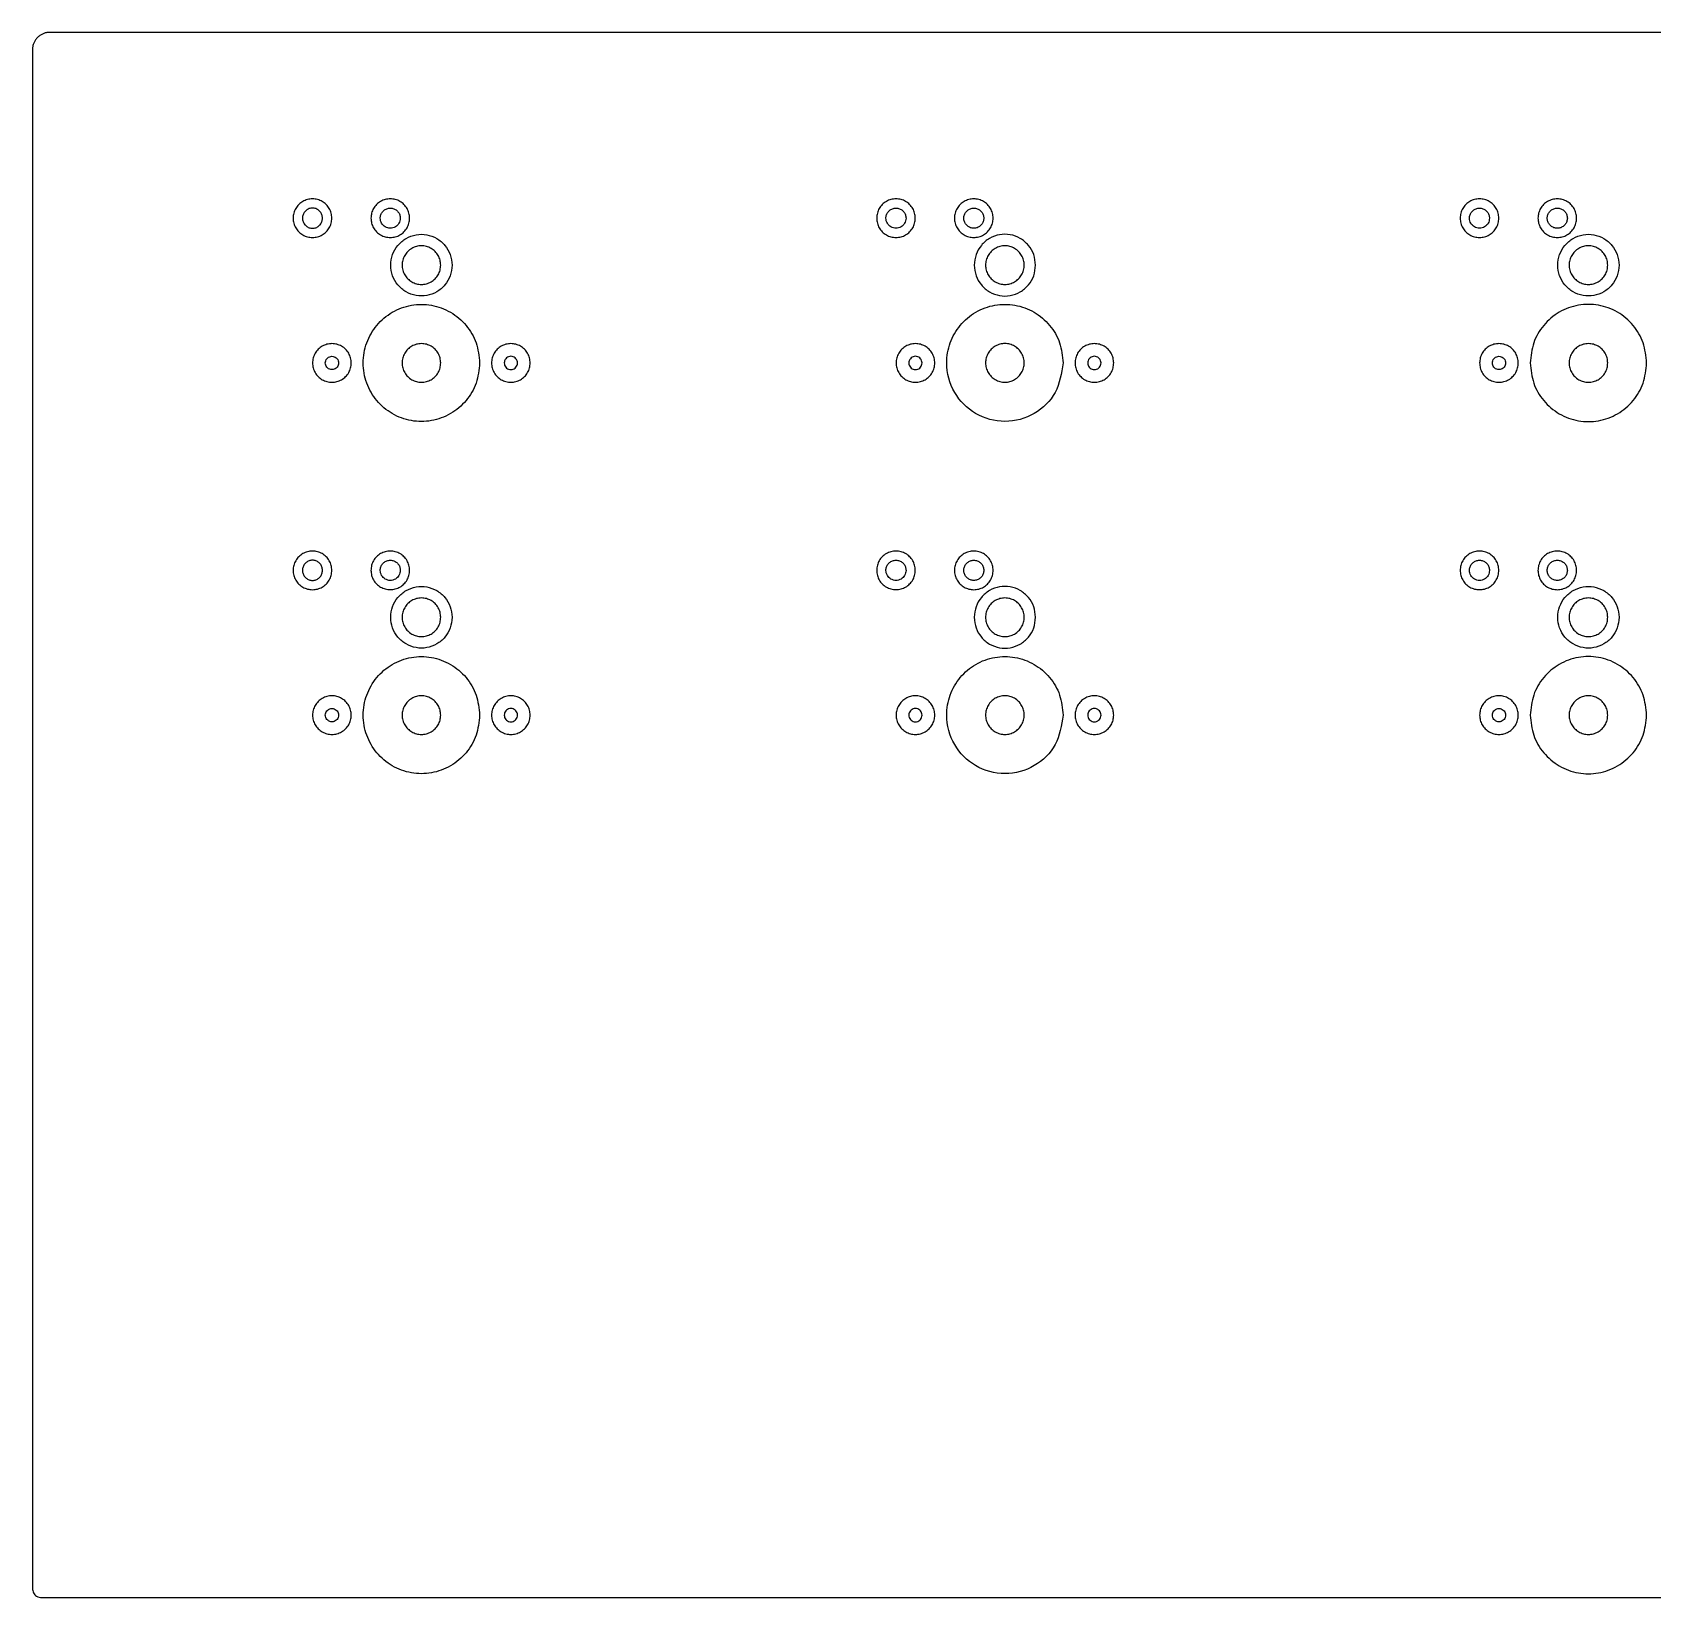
# Model space of a CAD drawing. Extents: x 0 to 1023, y 0 to 515.
# Drawn here: x 0.1 to 266.4, y 257.7 to 515 of the extents above; entities that cross this region are included whole.
import ezdxf

# ---------------------------------------------------------------- set-up
doc = ezdxf.new("R2010")
doc.units = 0
doc.layers.add('Visible_(ANSI)', color=7, linetype='CONTINUOUS')

msp = doc.modelspace()

# ---------------------------------------------------------------- linework, layer by layer
at = {"layer": 'Visible_(ANSI)', "color": 5}
for points in [[(508.614146, 515.023467), (3.005074, 515.023467)], [(0.141591, 512.013036), (0.141591, 259.267395)], [(1.67561, 257.723583), (509.94362, 257.723583)]]:
    msp.add_lwpolyline(points, dxfattribs=at)
at = {"layer": 'Visible_(ANSI)', "color": 7}
msp.add_lwpolyline([(0.141591, 512.141711), (0.141591, 512.013181)], dxfattribs=at)
for points in [[(47.8109, 484.481936), (47.8109, 484.481936)], [(60.594296, 484.481936), (60.594296, 484.481936)], [(143.686389, 484.481936), (143.686389, 484.481936)], [(156.469814, 484.481936), (156.469814, 484.481936)], [(239.561918, 484.481936), (239.561918, 484.481936)], [(252.345314, 484.481936), (252.345314, 484.481936)], [(69.091443, 476.762955), (69.091443, 476.762955)], [(164.966932, 476.762955), (164.966932, 476.762955)], [(260.842455, 476.762955), (260.842455, 476.762955)], [(50.444287, 460.68169), (50.444287, 460.68169)], [(73.620997, 460.68169), (73.620997, 460.68169)], [(79.846085, 460.68169), (79.846085, 460.68169)], [(146.319776, 460.68169), (146.319776, 460.68169)], [(169.496486, 460.68169), (169.496486, 460.68169)], [(175.721603, 460.68169), (175.721603, 460.68169)], [(242.195294, 460.68169), (242.195294, 460.68169)], [(265.372003, 460.68169), (265.372003, 460.68169)], [(47.8109, 426.589469), (47.8109, 426.589469)], [(60.594296, 426.589469), (60.594296, 426.589469)], [(143.686389, 426.589469), (143.686389, 426.589469)], [(156.469814, 426.589469), (156.469814, 426.589469)], [(239.561918, 426.589469), (239.561918, 426.589469)], [(252.345314, 426.589469), (252.345314, 426.589469)], [(69.091443, 418.870488), (69.091443, 418.870488)], [(164.966932, 418.870488), (164.966932, 418.870488)], [(260.842455, 418.870488), (260.842455, 418.870488)], [(50.444287, 402.789223), (50.444287, 402.789223)], [(73.620997, 402.789223), (73.620997, 402.789223)], [(79.846085, 402.789223), (79.846085, 402.789223)], [(146.319776, 402.789223), (146.319776, 402.789223)], [(169.496486, 402.789223), (169.496486, 402.789223)], [(175.721603, 402.789223), (175.721603, 402.789223)], [(242.195294, 402.789223), (242.195294, 402.789223)], [(265.372003, 402.789223), (265.372003, 402.789223)]]:
    msp.add_lwpolyline(points, close=True, dxfattribs=at)
at = {"layer": 'Visible_(ANSI)', "color": 1}
for points in [[(49.336875, 484.481936), (49.336875, 484.481936)], [(62.120244, 484.485489), (62.120244, 484.485489)], [(145.212364, 484.485489), (145.212364, 484.485489)], [(157.995761, 484.481936), (157.995761, 484.481936)], [(241.087848, 484.483), (241.087848, 484.483)], [(253.871256, 484.481936), (253.871256, 484.481936)], [(67.233631, 476.762955), (67.233631, 476.762955)], [(163.10912, 476.762955), (163.10912, 476.762955)], [(258.98462, 476.762955), (258.98462, 476.762955)], [(52.532703, 460.681685), (52.532703, 460.681685)], [(67.233631, 460.681685), (67.233631, 460.681685)], [(81.934502, 460.681685), (81.934502, 460.681685)], [(148.408192, 460.681685), (148.408192, 460.681685)], [(163.10912, 460.694492), (163.10912, 460.694492)], [(177.810019, 460.681685), (177.810019, 460.681685)], [(244.283693, 460.681685), (244.283693, 460.681685)], [(258.98462, 460.681685), (258.98462, 460.681685)], [(49.336875, 426.589466), (49.336875, 426.589466)], [(62.120244, 426.593016), (62.120244, 426.593016)], [(145.212364, 426.593016), (145.212364, 426.593016)], [(157.995761, 426.589466), (157.995761, 426.589466)], [(241.087848, 426.590527), (241.087848, 426.590527)], [(253.871256, 426.589466), (253.871256, 426.589466)], [(67.233631, 418.870482), (67.233631, 418.870482)], [(163.10912, 418.870482), (163.10912, 418.870482)], [(258.98462, 418.870482), (258.98462, 418.870482)], [(52.532703, 402.789223), (52.532703, 402.789223)], [(67.233631, 402.789223), (67.233631, 402.789223)], [(81.934502, 402.789223), (81.934502, 402.789223)], [(148.408192, 402.789223), (148.408192, 402.789223)], [(163.10912, 402.802022), (163.10912, 402.802022)], [(177.810019, 402.789223), (177.810019, 402.789223)], [(244.283693, 402.789223), (244.283693, 402.789223)], [(258.98462, 402.789223), (258.98462, 402.789223)]]:
    msp.add_lwpolyline(points, close=True, dxfattribs=at)
at = {"layer": 'Visible_(ANSI)', "color": 5}
for points, knots in [([(3.005074, 515.023467), (2.921762, 515.021164), (2.755109, 515.016558), (2.507478, 514.980907), (2.262729, 514.929636), (2.024527, 514.852934), (1.793349, 514.757086), (1.571417, 514.641042), (1.360509, 514.505734), (1.16211, 514.352367), (0.977687, 514.182227), (0.808739, 513.996559), (0.656469, 513.796846), (0.522034, 513.584543), (0.406615, 513.361184), (0.310957, 513.128662), (0.235561, 512.888739), (0.181812, 512.643057), (0.147936, 512.39351), (0.143706, 512.225829), (0.141591, 512.142001)], [0, 0, 0, 0, 0.249838, 0.499761, 0.749303, 0.999266, 1.249239, 1.499298, 1.749546, 2.000018, 2.25064, 2.501345, 2.752156, 3.003114, 3.254251, 3.505444, 3.756502, 4.007693, 4.259178, 4.510582, 4.510582, 4.510582, 4.510582]), ([(0.141591, 259.267395), (0.170458, 259.00113), (0.226966, 258.479918), (0.826137, 257.834566), (1.378914, 257.762346), (1.67561, 257.723583)], [0, 0, 0, 0, 0.789166, 1.544789, 2.420254, 2.420254, 2.420254, 2.420254])]:
    msp.add_open_spline(points, degree=3, knots=knots, dxfattribs=at)
at = {"layer": 'Visible_(ANSI)', "color": 1}
for points in [[(49.336875, 484.481936), (49.31571, 484.204097), (49.273555, 483.650719), (48.940417, 482.87629), (48.433581, 482.210936), (47.767334, 481.700771), (46.993143, 481.379992), (46.161862, 481.270257), (45.330662, 481.379992), (44.556228, 481.700771), (43.890875, 482.210936), (43.38071, 482.87629), (43.059931, 483.650719), (42.950196, 484.481936), (43.059931, 485.313154), (43.38071, 486.087582), (43.890875, 486.752937), (44.556228, 487.263101), (45.330662, 487.58388), (46.161862, 487.693616), (46.993143, 487.58388), (47.767334, 487.263101), (48.433581, 486.752937), (48.940417, 486.087582), (49.273555, 485.313154), (49.31571, 484.759775), (49.336875, 484.481936)], [(62.120244, 484.485489), (62.099078, 484.207651), (62.056923, 483.654272), (61.723785, 482.879843), (61.21695, 482.214489), (60.550703, 481.704324), (59.776512, 481.383545), (58.94523, 481.27381), (58.11403, 481.383545), (57.339597, 481.704324), (56.674244, 482.214489), (56.164079, 482.879843), (55.8433, 483.654272), (55.733564, 484.485489), (55.8433, 485.316707), (56.164079, 486.091136), (56.674244, 486.75649), (57.339597, 487.266655), (58.11403, 487.587433), (58.94523, 487.697169), (59.776512, 487.587433), (60.550703, 487.266655), (61.21695, 486.75649), (61.723785, 486.091136), (62.056923, 485.316707), (62.099078, 484.763328), (62.120244, 484.485489)], [(145.212364, 484.485489), (145.191199, 484.207651), (145.149044, 483.654272), (144.815906, 482.879843), (144.309071, 482.214489), (143.642823, 481.704324), (142.868632, 481.383545), (142.037351, 481.27381), (141.206151, 481.383545), (140.431717, 481.704324), (139.766364, 482.214489), (139.256199, 482.879843), (138.93542, 483.654272), (138.825685, 484.485489), (138.93542, 485.316707), (139.256199, 486.091136), (139.766364, 486.75649), (140.431717, 487.266655), (141.206151, 487.587433), (142.037351, 487.697169), (142.868632, 487.587433), (143.642823, 487.266655), (144.309071, 486.75649), (144.815906, 486.091136), (145.149044, 485.316707), (145.191199, 484.763328), (145.212364, 484.485489)], [(157.995761, 484.481936), (157.974596, 484.204097), (157.93244, 483.650719), (157.599303, 482.87629), (157.092467, 482.210936), (156.42622, 481.700771), (155.652029, 481.379992), (154.820748, 481.270257), (153.989547, 481.379992), (153.215114, 481.700771), (152.549761, 482.210936), (152.039596, 482.87629), (151.718817, 483.650719), (151.609081, 484.481936), (151.718817, 485.313154), (152.039596, 486.087582), (152.549761, 486.752937), (153.215114, 487.263101), (153.989547, 487.58388), (154.820748, 487.693616), (155.652029, 487.58388), (156.42622, 487.263101), (157.092467, 486.752937), (157.599303, 486.087582), (157.93244, 485.313154), (157.974596, 484.759775), (157.995761, 484.481936)], [(241.087848, 484.483), (241.066683, 484.205161), (241.024527, 483.651783), (240.69139, 482.877354), (240.184554, 482.212), (239.518307, 481.701835), (238.744116, 481.381056), (237.912834, 481.27132), (237.081634, 481.381056), (236.307201, 481.701835), (235.641848, 482.212), (235.131683, 482.877354), (234.810904, 483.651783), (234.701168, 484.483), (234.810904, 485.314218), (235.131683, 486.088646), (235.641848, 486.754001), (236.307201, 487.264165), (237.081634, 487.584944), (237.912834, 487.69468), (238.744116, 487.584944), (239.518307, 487.264165), (240.184554, 486.754001), (240.69139, 486.088646), (241.024527, 485.314218), (241.066683, 484.760839), (241.087848, 484.483)], [(253.871256, 484.481936), (253.850091, 484.204097), (253.807935, 483.650719), (253.474797, 482.87629), (252.967962, 482.210936), (252.301715, 481.700771), (251.527524, 481.379992), (250.696242, 481.270257), (249.865042, 481.379992), (249.090609, 481.700771), (248.425256, 482.210936), (247.915091, 482.87629), (247.594312, 483.650719), (247.484576, 484.481936), (247.594312, 485.313154), (247.915091, 486.087582), (248.425256, 486.752937), (249.090609, 487.263101), (249.865042, 487.58388), (250.696242, 487.693616), (251.527524, 487.58388), (252.301715, 487.263101), (252.967962, 486.752937), (253.474797, 486.087582), (253.807935, 485.313154), (253.850091, 484.759775), (253.871256, 484.481936)], [(67.233631, 476.762955), (67.212465, 476.485116), (67.17031, 475.931738), (66.837172, 475.157309), (66.330337, 474.491955), (65.66409, 473.98179), (64.889899, 473.661011), (64.058617, 473.551276), (63.227417, 473.661011), (62.452983, 473.98179), (61.78763, 474.491955), (61.277465, 475.157309), (60.956687, 475.931738), (60.846951, 476.762955), (60.956687, 477.594173), (61.277465, 478.368601), (61.78763, 479.033956), (62.452983, 479.54412), (63.227417, 479.864899), (64.058617, 479.974635), (64.889899, 479.864899), (65.66409, 479.54412), (66.330337, 479.033956), (66.837172, 478.368601), (67.17031, 477.594173), (67.212465, 477.040794), (67.233631, 476.762955)], [(163.10912, 476.762955), (163.087954, 476.485116), (163.045799, 475.931738), (162.712661, 475.157309), (162.205826, 474.491955), (161.539579, 473.98179), (160.765388, 473.661011), (159.934106, 473.551276), (159.102906, 473.661011), (158.328473, 473.98179), (157.66312, 474.491955), (157.152955, 475.157309), (156.832176, 475.931738), (156.72244, 476.762955), (156.832176, 477.594173), (157.152955, 478.368601), (157.66312, 479.033956), (158.328473, 479.54412), (159.102906, 479.864899), (159.934106, 479.974635), (160.765388, 479.864899), (161.539579, 479.54412), (162.205826, 479.033956), (162.712661, 478.368601), (163.045799, 477.594173), (163.087954, 477.040794), (163.10912, 476.762955)], [(258.98462, 476.762955), (258.963455, 476.485116), (258.921299, 475.931738), (258.588162, 475.157309), (258.081326, 474.491955), (257.415079, 473.98179), (256.640888, 473.661011), (255.809607, 473.551276), (254.978406, 473.661011), (254.203973, 473.98179), (253.53862, 474.491955), (253.028455, 475.157309), (252.707676, 475.931738), (252.59794, 476.762955), (252.707676, 477.594173), (253.028455, 478.368601), (253.53862, 479.033956), (254.203973, 479.54412), (254.978406, 479.864899), (255.809607, 479.974635), (256.640888, 479.864899), (257.415079, 479.54412), (258.081326, 479.033956), (258.588162, 478.368601), (258.921299, 477.594173), (258.963455, 477.040794), (258.98462, 476.762955)], [(52.532703, 460.681685), (52.511538, 460.403846), (52.469383, 459.850467), (52.136245, 459.076038), (51.629409, 458.410684), (50.963162, 457.90052), (50.188971, 457.579741), (49.35769, 457.470005), (48.52649, 457.579741), (47.752056, 457.90052), (47.086703, 458.410684), (46.576538, 459.076038), (46.255759, 459.850467), (46.146024, 460.681685), (46.255759, 461.512902), (46.576538, 462.287331), (47.086703, 462.952685), (47.752056, 463.46285), (48.52649, 463.783629), (49.35769, 463.893364), (50.188971, 463.783629), (50.963162, 463.46285), (51.629409, 462.952685), (52.136245, 462.287331), (52.469383, 461.512902), (52.511538, 460.959524), (52.532703, 460.681685)], [(67.233631, 460.681685), (67.212465, 460.403846), (67.17031, 459.850467), (66.837172, 459.076038), (66.330337, 458.410684), (65.66409, 457.90052), (64.889899, 457.579741), (64.058617, 457.470005), (63.227417, 457.579741), (62.452983, 457.90052), (61.78763, 458.410684), (61.277465, 459.076038), (60.956687, 459.850467), (60.846951, 460.681685), (60.956687, 461.512902), (61.277465, 462.287331), (61.78763, 462.952685), (62.452983, 463.46285), (63.227417, 463.783629), (64.058617, 463.893364), (64.889899, 463.783629), (65.66409, 463.46285), (66.330337, 462.952685), (66.837172, 462.287331), (67.17031, 461.512902), (67.212465, 460.959524), (67.233631, 460.681685)], [(81.934502, 460.681685), (81.913336, 460.403846), (81.871181, 459.850467), (81.538043, 459.076038), (81.031208, 458.410684), (80.364961, 457.90052), (79.590769, 457.579741), (78.759488, 457.470005), (77.928288, 457.579741), (77.153854, 457.90052), (76.488501, 458.410684), (75.978336, 459.076038), (75.657557, 459.850467), (75.547822, 460.681685), (75.657557, 461.512902), (75.978336, 462.287331), (76.488501, 462.952685), (77.153854, 463.46285), (77.928288, 463.783629), (78.759488, 463.893364), (79.590769, 463.783629), (80.364961, 463.46285), (81.031208, 462.952685), (81.538043, 462.287331), (81.871181, 461.512902), (81.913336, 460.959524), (81.934502, 460.681685)], [(148.408192, 460.681685), (148.387027, 460.403846), (148.344872, 459.850467), (148.011734, 459.076038), (147.504899, 458.410684), (146.838651, 457.90052), (146.06446, 457.579741), (145.233179, 457.470005), (144.401979, 457.579741), (143.627545, 457.90052), (142.962192, 458.410684), (142.452027, 459.076038), (142.131248, 459.850467), (142.021513, 460.681685), (142.131248, 461.512902), (142.452027, 462.287331), (142.962192, 462.952685), (143.627545, 463.46285), (144.401979, 463.783629), (145.233179, 463.893364), (146.06446, 463.783629), (146.838651, 463.46285), (147.504899, 462.952685), (148.011734, 462.287331), (148.344872, 461.512902), (148.387027, 460.959524), (148.408192, 460.681685)], [(163.10912, 460.694492), (163.087954, 460.416653), (163.045799, 459.863275), (162.712661, 459.088846), (162.205826, 458.423491), (161.539579, 457.913327), (160.765388, 457.592548), (159.934106, 457.482812), (159.102906, 457.592548), (158.328473, 457.913327), (157.66312, 458.423491), (157.152955, 459.088846), (156.832176, 459.863275), (156.72244, 460.694492), (156.832176, 461.525709), (157.152955, 462.300138), (157.66312, 462.965492), (158.328473, 463.475657), (159.102906, 463.796436), (159.934106, 463.906172), (160.765388, 463.796436), (161.539579, 463.475657), (162.205826, 462.965492), (162.712661, 462.300138), (163.045799, 461.525709), (163.087954, 460.972331), (163.10912, 460.694492)], [(177.810019, 460.681685), (177.788854, 460.403846), (177.746698, 459.850467), (177.41356, 459.076038), (176.906725, 458.410684), (176.240478, 457.90052), (175.466287, 457.579741), (174.635005, 457.470005), (173.803805, 457.579741), (173.029372, 457.90052), (172.364019, 458.410684), (171.853854, 459.076038), (171.533075, 459.850467), (171.423339, 460.681685), (171.533075, 461.512902), (171.853854, 462.287331), (172.364019, 462.952685), (173.029372, 463.46285), (173.803805, 463.783629), (174.635005, 463.893364), (175.466287, 463.783629), (176.240478, 463.46285), (176.906725, 462.952685), (177.41356, 462.287331), (177.746698, 461.512902), (177.788854, 460.959524), (177.810019, 460.681685)], [(244.283693, 460.681685), (244.262528, 460.403846), (244.220372, 459.850467), (243.887234, 459.076038), (243.380399, 458.410684), (242.714152, 457.90052), (241.939961, 457.579741), (241.108679, 457.470005), (240.277479, 457.579741), (239.503046, 457.90052), (238.837693, 458.410684), (238.327528, 459.076038), (238.006749, 459.850467), (237.897013, 460.681685), (238.006749, 461.512902), (238.327528, 462.287331), (238.837693, 462.952685), (239.503046, 463.46285), (240.277479, 463.783629), (241.108679, 463.893364), (241.939961, 463.783629), (242.714152, 463.46285), (243.380399, 462.952685), (243.887234, 462.287331), (244.220372, 461.512902), (244.262528, 460.959524), (244.283693, 460.681685)], [(258.98462, 460.681685), (258.963455, 460.403846), (258.921299, 459.850467), (258.588162, 459.076038), (258.081326, 458.410684), (257.415079, 457.90052), (256.640888, 457.579741), (255.809607, 457.470005), (254.978406, 457.579741), (254.203973, 457.90052), (253.53862, 458.410684), (253.028455, 459.076038), (252.707676, 459.850467), (252.59794, 460.681685), (252.707676, 461.512902), (253.028455, 462.287331), (253.53862, 462.952685), (254.203973, 463.46285), (254.978406, 463.783629), (255.809607, 463.893364), (256.640888, 463.783629), (257.415079, 463.46285), (258.081326, 462.952685), (258.588162, 462.287331), (258.921299, 461.512902), (258.963455, 460.959524), (258.98462, 460.681685)], [(49.336875, 426.589466), (49.31571, 426.311627), (49.273555, 425.758249), (48.940417, 424.98382), (48.433581, 424.318465), (47.767334, 423.808301), (46.993143, 423.487522), (46.161862, 423.377786), (45.330662, 423.487522), (44.556228, 423.808301), (43.890875, 424.318465), (43.38071, 424.98382), (43.059931, 425.758249), (42.950196, 426.589466), (43.059931, 427.420683), (43.38071, 428.195112), (43.890875, 428.860467), (44.556228, 429.370631), (45.330662, 429.69141), (46.161862, 429.801146), (46.993143, 429.69141), (47.767334, 429.370631), (48.433581, 428.860467), (48.940417, 428.195112), (49.273555, 427.420683), (49.31571, 426.867305), (49.336875, 426.589466)], [(62.120244, 426.593016), (62.099078, 426.315177), (62.056923, 425.761799), (61.723785, 424.98737), (61.21695, 424.322016), (60.550703, 423.811851), (59.776512, 423.491072), (58.94523, 423.381337), (58.11403, 423.491072), (57.339597, 423.811851), (56.674244, 424.322016), (56.164079, 424.98737), (55.8433, 425.761799), (55.733564, 426.593016), (55.8433, 427.424234), (56.164079, 428.198663), (56.674244, 428.864017), (57.339597, 429.374182), (58.11403, 429.69496), (58.94523, 429.804696), (59.776512, 429.69496), (60.550703, 429.374182), (61.21695, 428.864017), (61.723785, 428.198663), (62.056923, 427.424234), (62.099078, 426.870855), (62.120244, 426.593016)], [(145.212364, 426.593016), (145.191199, 426.315177), (145.149044, 425.761799), (144.815906, 424.98737), (144.309071, 424.322016), (143.642823, 423.811851), (142.868632, 423.491072), (142.037351, 423.381337), (141.206151, 423.491072), (140.431717, 423.811851), (139.766364, 424.322016), (139.256199, 424.98737), (138.93542, 425.761799), (138.825685, 426.593016), (138.93542, 427.424234), (139.256199, 428.198663), (139.766364, 428.864017), (140.431717, 429.374182), (141.206151, 429.69496), (142.037351, 429.804696), (142.868632, 429.69496), (143.642823, 429.374182), (144.309071, 428.864017), (144.815906, 428.198663), (145.149044, 427.424234), (145.191199, 426.870855), (145.212364, 426.593016)], [(157.995761, 426.589466), (157.974596, 426.311627), (157.93244, 425.758249), (157.599303, 424.98382), (157.092467, 424.318465), (156.42622, 423.808301), (155.652029, 423.487522), (154.820748, 423.377786), (153.989547, 423.487522), (153.215114, 423.808301), (152.549761, 424.318465), (152.039596, 424.98382), (151.718817, 425.758249), (151.609081, 426.589466), (151.718817, 427.420683), (152.039596, 428.195112), (152.549761, 428.860467), (153.215114, 429.370631), (153.989547, 429.69141), (154.820748, 429.801146), (155.652029, 429.69141), (156.42622, 429.370631), (157.092467, 428.860467), (157.599303, 428.195112), (157.93244, 427.420683), (157.974596, 426.867305), (157.995761, 426.589466)], [(241.087848, 426.590527), (241.066683, 426.312688), (241.024527, 425.75931), (240.69139, 424.984881), (240.184554, 424.319527), (239.518307, 423.809362), (238.744116, 423.488583), (237.912834, 423.378847), (237.081634, 423.488583), (236.307201, 423.809362), (235.641848, 424.319527), (235.131683, 424.984881), (234.810904, 425.75931), (234.701168, 426.590527), (234.810904, 427.421745), (235.131683, 428.196173), (235.641848, 428.861528), (236.307201, 429.371692), (237.081634, 429.692471), (237.912834, 429.802207), (238.744116, 429.692471), (239.518307, 429.371692), (240.184554, 428.861528), (240.69139, 428.196173), (241.024527, 427.421745), (241.066683, 426.868366), (241.087848, 426.590527)], [(253.871256, 426.589466), (253.850091, 426.311627), (253.807935, 425.758249), (253.474797, 424.98382), (252.967962, 424.318465), (252.301715, 423.808301), (251.527524, 423.487522), (250.696242, 423.377786), (249.865042, 423.487522), (249.090609, 423.808301), (248.425256, 424.318465), (247.915091, 424.98382), (247.594312, 425.758249), (247.484576, 426.589466), (247.594312, 427.420683), (247.915091, 428.195112), (248.425256, 428.860467), (249.090609, 429.370631), (249.865042, 429.69141), (250.696242, 429.801146), (251.527524, 429.69141), (252.301715, 429.370631), (252.967962, 428.860467), (253.474797, 428.195112), (253.807935, 427.420683), (253.850091, 426.867305), (253.871256, 426.589466)], [(67.233631, 418.870482), (67.212465, 418.592643), (67.17031, 418.039265), (66.837172, 417.264836), (66.330337, 416.599482), (65.66409, 416.089317), (64.889899, 415.768538), (64.058617, 415.658802), (63.227417, 415.768538), (62.452983, 416.089317), (61.78763, 416.599482), (61.277465, 417.264836), (60.956687, 418.039265), (60.846951, 418.870482), (60.956687, 419.7017), (61.277465, 420.476128), (61.78763, 421.141483), (62.452983, 421.651647), (63.227417, 421.972426), (64.058617, 422.082162), (64.889899, 421.972426), (65.66409, 421.651647), (66.330337, 421.141483), (66.837172, 420.476128), (67.17031, 419.7017), (67.212465, 419.148321), (67.233631, 418.870482)], [(163.10912, 418.870482), (163.087954, 418.592643), (163.045799, 418.039265), (162.712661, 417.264836), (162.205826, 416.599482), (161.539579, 416.089317), (160.765388, 415.768538), (159.934106, 415.658802), (159.102906, 415.768538), (158.328473, 416.089317), (157.66312, 416.599482), (157.152955, 417.264836), (156.832176, 418.039265), (156.72244, 418.870482), (156.832176, 419.7017), (157.152955, 420.476128), (157.66312, 421.141483), (158.328473, 421.651647), (159.102906, 421.972426), (159.934106, 422.082162), (160.765388, 421.972426), (161.539579, 421.651647), (162.205826, 421.141483), (162.712661, 420.476128), (163.045799, 419.7017), (163.087954, 419.148321), (163.10912, 418.870482)], [(258.98462, 418.870482), (258.963455, 418.592643), (258.921299, 418.039265), (258.588162, 417.264836), (258.081326, 416.599482), (257.415079, 416.089317), (256.640888, 415.768538), (255.809607, 415.658802), (254.978406, 415.768538), (254.203973, 416.089317), (253.53862, 416.599482), (253.028455, 417.264836), (252.707676, 418.039265), (252.59794, 418.870482), (252.707676, 419.7017), (253.028455, 420.476128), (253.53862, 421.141483), (254.203973, 421.651647), (254.978406, 421.972426), (255.809607, 422.082162), (256.640888, 421.972426), (257.415079, 421.651647), (258.081326, 421.141483), (258.588162, 420.476128), (258.921299, 419.7017), (258.963455, 419.148321), (258.98462, 418.870482)], [(52.532703, 402.789223), (52.511538, 402.511384), (52.469383, 401.958006), (52.136245, 401.183577), (51.629409, 400.518222), (50.963162, 400.008058), (50.188971, 399.687279), (49.35769, 399.577543), (48.52649, 399.687279), (47.752056, 400.008058), (47.086703, 400.518222), (46.576538, 401.183577), (46.255759, 401.958006), (46.146024, 402.789223), (46.255759, 403.62044), (46.576538, 404.394869), (47.086703, 405.060223), (47.752056, 405.570388), (48.52649, 405.891167), (49.35769, 406.000903), (50.188971, 405.891167), (50.963162, 405.570388), (51.629409, 405.060223), (52.136245, 404.394869), (52.469383, 403.62044), (52.511538, 403.067062), (52.532703, 402.789223)], [(67.233631, 402.789223), (67.212465, 402.511384), (67.17031, 401.958006), (66.837172, 401.183577), (66.330337, 400.518222), (65.66409, 400.008058), (64.889899, 399.687279), (64.058617, 399.577543), (63.227417, 399.687279), (62.452983, 400.008058), (61.78763, 400.518222), (61.277465, 401.183577), (60.956687, 401.958006), (60.846951, 402.789223), (60.956687, 403.62044), (61.277465, 404.394869), (61.78763, 405.060223), (62.452983, 405.570388), (63.227417, 405.891167), (64.058617, 406.000903), (64.889899, 405.891167), (65.66409, 405.570388), (66.330337, 405.060223), (66.837172, 404.394869), (67.17031, 403.62044), (67.212465, 403.067062), (67.233631, 402.789223)], [(81.934502, 402.789223), (81.913336, 402.511384), (81.871181, 401.958006), (81.538043, 401.183577), (81.031208, 400.518222), (80.364961, 400.008058), (79.590769, 399.687279), (78.759488, 399.577543), (77.928288, 399.687279), (77.153854, 400.008058), (76.488501, 400.518222), (75.978336, 401.183577), (75.657557, 401.958006), (75.547822, 402.789223), (75.657557, 403.62044), (75.978336, 404.394869), (76.488501, 405.060223), (77.153854, 405.570388), (77.928288, 405.891167), (78.759488, 406.000903), (79.590769, 405.891167), (80.364961, 405.570388), (81.031208, 405.060223), (81.538043, 404.394869), (81.871181, 403.62044), (81.913336, 403.067062), (81.934502, 402.789223)], [(148.408192, 402.789223), (148.387027, 402.511384), (148.344872, 401.958006), (148.011734, 401.183577), (147.504899, 400.518222), (146.838651, 400.008058), (146.06446, 399.687279), (145.233179, 399.577543), (144.401979, 399.687279), (143.627545, 400.008058), (142.962192, 400.518222), (142.452027, 401.183577), (142.131248, 401.958006), (142.021513, 402.789223), (142.131248, 403.62044), (142.452027, 404.394869), (142.962192, 405.060223), (143.627545, 405.570388), (144.401979, 405.891167), (145.233179, 406.000903), (146.06446, 405.891167), (146.838651, 405.570388), (147.504899, 405.060223), (148.011734, 404.394869), (148.344872, 403.62044), (148.387027, 403.067062), (148.408192, 402.789223)], [(163.10912, 402.802022), (163.087954, 402.524183), (163.045799, 401.970804), (162.712661, 401.196375), (162.205826, 400.531021), (161.539579, 400.020857), (160.765388, 399.700078), (159.934106, 399.590342), (159.102906, 399.700078), (158.328473, 400.020857), (157.66312, 400.531021), (157.152955, 401.196375), (156.832176, 401.970804), (156.72244, 402.802022), (156.832176, 403.633239), (157.152955, 404.407668), (157.66312, 405.073022), (158.328473, 405.583187), (159.102906, 405.903966), (159.934106, 406.013701), (160.765388, 405.903966), (161.539579, 405.583187), (162.205826, 405.073022), (162.712661, 404.407668), (163.045799, 403.633239), (163.087954, 403.079861), (163.10912, 402.802022)], [(177.810019, 402.789223), (177.788854, 402.511384), (177.746698, 401.958006), (177.41356, 401.183577), (176.906725, 400.518222), (176.240478, 400.008058), (175.466287, 399.687279), (174.635005, 399.577543), (173.803805, 399.687279), (173.029372, 400.008058), (172.364019, 400.518222), (171.853854, 401.183577), (171.533075, 401.958006), (171.423339, 402.789223), (171.533075, 403.62044), (171.853854, 404.394869), (172.364019, 405.060223), (173.029372, 405.570388), (173.803805, 405.891167), (174.635005, 406.000903), (175.466287, 405.891167), (176.240478, 405.570388), (176.906725, 405.060223), (177.41356, 404.394869), (177.746698, 403.62044), (177.788854, 403.067062), (177.810019, 402.789223)], [(244.283693, 402.789223), (244.262528, 402.511384), (244.220372, 401.958006), (243.887234, 401.183577), (243.380399, 400.518222), (242.714152, 400.008058), (241.939961, 399.687279), (241.108679, 399.577543), (240.277479, 399.687279), (239.503046, 400.008058), (238.837693, 400.518222), (238.327528, 401.183577), (238.006749, 401.958006), (237.897013, 402.789223), (238.006749, 403.62044), (238.327528, 404.394869), (238.837693, 405.060223), (239.503046, 405.570388), (240.277479, 405.891167), (241.108679, 406.000903), (241.939961, 405.891167), (242.714152, 405.570388), (243.380399, 405.060223), (243.887234, 404.394869), (244.220372, 403.62044), (244.262528, 403.067062), (244.283693, 402.789223)], [(258.98462, 402.789223), (258.963455, 402.511384), (258.921299, 401.958006), (258.588162, 401.183577), (258.081326, 400.518222), (257.415079, 400.008058), (256.640888, 399.687279), (255.809607, 399.577543), (254.978406, 399.687279), (254.203973, 400.008058), (253.53862, 400.518222), (253.028455, 401.183577), (252.707676, 401.958006), (252.59794, 402.789223), (252.707676, 403.62044), (253.028455, 404.394869), (253.53862, 405.060223), (254.203973, 405.570388), (254.978406, 405.891167), (255.809607, 406.000903), (256.640888, 405.891167), (257.415079, 405.570388), (258.081326, 405.060223), (258.588162, 404.394869), (258.921299, 403.62044), (258.963455, 403.067062), (258.98462, 402.789223)]]:
    msp.add_open_spline(points, degree=3, knots=[0, 0, 0, 0, 0.831135, 1.655393, 2.486528, 3.317663, 4.14192, 4.973056, 5.804191, 6.628448, 7.459583, 8.290719, 9.114976, 9.946111, 10.777246, 11.601504, 12.432639, 13.263774, 14.088032, 14.919167, 15.750302, 16.574559, 17.405695, 18.23683, 19.061087, 19.892222, 19.892222, 19.892222, 19.892222], dxfattribs=at)
at = {"layer": 'Visible_(ANSI)', "color": 7}
for points, knots in [([(47.8109, 484.481936), (47.791722, 484.676351), (47.753668, 485.062124), (47.45085, 485.572802), (47.006156, 485.952912), (46.454528, 486.154714), (45.869167, 486.154714), (45.317538, 485.952912), (44.872845, 485.572802), (44.570026, 485.062124), (44.531972, 484.676351), (44.512794, 484.481936)], [0, 0, 0, 0, 0.58013, 1.151137, 1.729227, 2.306217, 2.874494, 3.451484, 4.029574, 4.60058, 5.180711, 5.180711, 5.180711, 5.180711]), ([(60.594296, 484.481936), (60.574975, 484.676228), (60.536637, 485.061759), (60.233709, 485.571975), (59.789103, 485.951703), (59.237808, 486.153285), (58.652553, 486.15329), (58.102035, 485.951688), (57.654315, 485.57203), (57.362992, 485.061555), (57.244646, 484.386917), (57.451922, 483.615159), (58.081418, 482.982175), (58.946722, 482.746738), (59.803236, 482.982062), (60.458675, 483.615604), (60.548598, 484.190021), (60.594296, 484.481936)], [0, 0, 0, 0, 0.579814, 1.150517, 1.728291, 2.304967, 2.872944, 3.44962, 4.027394, 4.598097, 5.177911, 6.044083, 6.882324, 7.743754, 8.605184, 9.443424, 10.309597, 10.309597, 10.309597, 10.309597]), ([(143.686389, 484.481936), (143.667068, 484.676228), (143.628729, 485.061759), (143.325802, 485.571975), (142.881196, 485.951703), (142.3299, 486.153285), (141.744645, 486.15329), (141.194127, 485.951688), (140.746407, 485.57203), (140.455085, 485.061555), (140.336738, 484.386917), (140.544014, 483.615159), (141.173511, 482.982175), (142.038814, 482.746738), (142.895329, 482.982062), (143.550767, 483.615604), (143.64069, 484.190021), (143.686389, 484.481936)], [0, 0, 0, 0, 0.579814, 1.150517, 1.728291, 2.304967, 2.872944, 3.44962, 4.027394, 4.598097, 5.177911, 6.044083, 6.882324, 7.743754, 8.605184, 9.443424, 10.309597, 10.309597, 10.309597, 10.309597]), ([(156.469814, 484.481936), (156.450134, 484.67592), (156.411083, 485.060846), (156.107869, 485.569909), (155.663521, 485.948682), (155.112902, 486.14972), (154.528467, 486.14972), (153.978612, 485.948682), (153.531205, 485.569909), (153.239391, 485.060846), (153.137558, 484.481936), (153.239391, 483.903026), (153.531205, 483.393963), (153.978612, 483.01519), (154.528467, 482.814152), (155.112902, 482.814152), (155.663521, 483.01519), (156.107869, 483.393963), (156.411083, 483.903026), (156.450134, 484.287952), (156.469814, 484.481936)], [0, 0, 0, 0, 0.579027, 1.148974, 1.725962, 2.301856, 2.869086, 3.44498, 4.021968, 4.591915, 5.170942, 5.749969, 6.319915, 6.896904, 7.472798, 8.040027, 8.615922, 9.19291, 9.762857, 10.341884, 10.341884, 10.341884, 10.341884]), ([(239.561918, 484.481936), (239.542345, 484.676012), (239.503507, 485.061118), (239.200379, 485.570525), (238.755955, 485.949583), (238.205135, 486.150782), (237.620454, 486.150788), (237.07041, 485.949567), (236.622877, 485.570584), (236.331333, 485.0609), (236.21211, 484.386536), (236.41854, 483.614091), (237.048202, 482.97999), (237.914339, 482.744087), (238.771669, 482.979868), (239.427323, 483.614568), (239.516564, 484.189667), (239.561918, 484.481936)], [0, 0, 0, 0, 0.579261, 1.149433, 1.726655, 2.302782, 2.870234, 3.446361, 4.023583, 4.593755, 5.173016, 6.040018, 6.87902, 7.741273, 8.603525, 9.442527, 10.309529, 10.309529, 10.309529, 10.309529]), ([(252.345314, 484.481936), (252.325634, 484.675919), (252.286583, 485.060843), (251.983372, 485.569903), (251.539026, 485.948674), (250.98841, 486.14971), (250.403979, 486.14971), (249.854128, 485.948674), (249.406723, 485.569903), (249.11491, 485.060843), (249.013078, 484.481936), (249.11491, 483.90303), (249.406723, 483.39397), (249.854128, 483.015199), (250.403979, 482.814162), (250.98841, 482.814162), (251.539026, 483.015199), (251.983372, 483.39397), (252.286583, 483.90303), (252.325634, 484.287953), (252.345314, 484.481936)], [0, 0, 0, 0, 0.579023, 1.148967, 1.725952, 2.301842, 2.869068, 3.444959, 4.021944, 4.591888, 5.170911, 5.749934, 6.319878, 6.896863, 7.472753, 8.039979, 8.61587, 9.192855, 9.762798, 10.341822, 10.341822, 10.341822, 10.341822]), ([(44.512794, 484.481936), (44.531972, 484.287521), (44.570026, 483.901748), (44.872845, 483.39107), (45.317538, 483.010961), (45.869167, 482.809158), (46.454528, 482.809158), (47.006156, 483.010961), (47.45085, 483.39107), (47.753668, 483.901748), (47.791722, 484.287521), (47.8109, 484.481936)], [0, 0, 0, 0, 0.58013, 1.151137, 1.729227, 2.306217, 2.874494, 3.451484, 4.029574, 4.60058, 5.180711, 5.180711, 5.180711, 5.180711]), ([(69.091443, 476.762955), (69.031381, 477.354981), (68.9122, 478.529749), (67.986813, 480.083376), (66.630691, 481.239365), (64.950239, 481.852919), (63.166585, 481.852919), (61.488464, 481.239365), (60.123006, 480.083376), (59.232409, 478.529749), (58.921622, 476.762955), (59.232409, 474.996161), (60.123006, 473.442535), (61.488464, 472.286545), (63.166585, 471.672991), (64.950239, 471.672991), (66.630691, 472.286545), (67.986813, 473.442535), (68.9122, 474.996161), (69.031381, 476.170929), (69.091443, 476.762955)], [0, 0, 0, 0, 1.767151, 3.50659, 5.26752, 7.02511, 8.756256, 10.513846, 12.274776, 14.014215, 15.781366, 17.548517, 19.287956, 21.048886, 22.806476, 24.537622, 26.295212, 28.056142, 29.795581, 31.562732, 31.562732, 31.562732, 31.562732]), ([(164.966932, 476.762955), (164.907839, 477.355815), (164.790582, 478.532221), (163.86595, 480.088968), (162.509177, 481.247539), (160.826706, 481.862569), (159.041505, 481.862569), (157.359035, 481.247539), (156.002262, 480.088968), (155.077629, 478.532221), (154.960372, 477.355815), (154.901279, 476.762955)], [0, 0, 0, 0, 1.769284, 3.510772, 5.273831, 7.03354, 8.766712, 10.526421, 12.28948, 14.030968, 15.800252, 15.800252, 15.800252, 15.800252]), ([(260.842455, 476.762955), (260.782394, 477.354981), (260.663212, 478.529748), (259.737826, 480.083373), (258.381705, 481.239362), (256.701254, 481.852915), (254.917602, 481.852915), (253.239483, 481.239362), (251.874026, 480.083373), (250.983429, 478.529748), (250.672642, 476.762955), (250.983429, 474.996163), (251.874026, 473.442538), (253.239483, 472.286549), (254.917602, 471.672996), (256.701254, 471.672996), (258.381705, 472.286549), (259.737826, 473.442538), (260.663212, 474.996163), (260.782394, 476.17093), (260.842455, 476.762955)], [0, 0, 0, 0, 1.767149, 3.506587, 5.267516, 7.025104, 8.756248, 10.513837, 12.274766, 14.014204, 15.781353, 17.548502, 19.28794, 21.048869, 22.806457, 24.537601, 26.29519, 28.056118, 29.795556, 31.562706, 31.562706, 31.562706, 31.562706]), ([(154.901279, 476.762955), (154.960372, 476.170095), (155.077629, 474.993689), (156.002262, 473.436943), (157.359035, 472.278372), (159.041505, 471.663342), (160.826706, 471.663342), (162.509177, 472.278372), (163.86595, 473.436943), (164.790582, 474.993689), (164.907839, 476.170095), (164.966932, 476.762955)], [0, 0, 0, 0, 1.769284, 3.510772, 5.273831, 7.03354, 8.766712, 10.526421, 12.28948, 14.030968, 15.800252, 15.800252, 15.800252, 15.800252]), ([(73.620997, 460.68169), (73.50688, 461.806539), (73.280435, 464.038598), (71.522201, 466.990487), (68.945569, 469.186867), (65.752711, 470.352618), (62.363769, 470.352618), (59.175341, 469.186867), (56.580972, 466.990487), (54.888838, 464.038598), (54.298342, 460.68169), (54.888838, 457.324783), (56.580972, 454.372894), (59.175341, 452.176514), (62.363769, 451.010762), (65.752711, 451.010762), (68.945569, 452.176514), (71.522201, 454.372894), (73.280435, 457.324783), (73.50688, 459.556841), (73.620997, 460.68169)], [0, 0, 0, 0, 3.357585, 6.662519, 10.008285, 13.347705, 16.636881, 19.976301, 23.322067, 26.627001, 29.984586, 33.342172, 36.647106, 39.992872, 43.332292, 46.621467, 49.960887, 53.306653, 56.611587, 59.969173, 59.969173, 59.969173, 59.969173]), ([(169.496486, 460.68169), (169.38366, 461.807653), (169.15978, 464.041899), (167.402569, 466.997951), (164.825001, 469.197779), (161.629695, 470.365492), (158.237779, 470.365522), (155.046979, 469.197688), (152.451371, 466.998283), (150.761387, 464.04067), (150.072384, 460.12951), (151.271663, 455.652166), (154.922444, 451.978184), (159.942686, 450.611497), (164.911909, 451.977501), (168.713273, 455.654847), (169.232576, 458.987854), (169.496486, 460.68169)], [0, 0, 0, 0, 3.360433, 6.668102, 10.016709, 13.358957, 16.650838, 19.993086, 23.341694, 26.649362, 30.009796, 35.035066, 39.898155, 44.895902, 49.893648, 54.756738, 59.782008, 59.782008, 59.782008, 59.782008]), ([(265.372003, 460.68169), (265.258801, 461.807327), (265.034172, 464.040932), (263.276637, 466.995765), (260.699437, 469.19458), (257.504502, 470.361724), (254.114736, 470.361724), (250.919801, 469.19458), (248.342601, 466.995765), (246.585066, 464.040932), (246.360437, 461.807327), (246.247234, 460.68169)], [0, 0, 0, 0, 3.359598, 6.666465, 10.01424, 13.355659, 16.646748, 19.988167, 23.335941, 26.642808, 30.002407, 30.002407, 30.002407, 30.002407]), ([(50.444287, 460.68169), (50.43132, 460.80951), (50.405588, 461.063144), (50.205796, 461.398574), (49.913007, 461.648154), (49.550195, 461.780621), (49.165101, 461.780621), (48.802792, 461.648154), (48.507988, 461.398574), (48.315707, 461.063144), (48.248607, 460.68169), (48.315707, 460.300237), (48.507988, 459.964807), (48.802792, 459.715227), (49.165101, 459.582759), (49.550195, 459.582759), (49.913007, 459.715227), (50.205796, 459.964807), (50.405588, 460.300237), (50.43132, 460.553871), (50.444287, 460.68169)], [0, 0, 0, 0, 0.381531, 0.757078, 1.137266, 1.516732, 1.890489, 2.269955, 2.650143, 3.02569, 3.407221, 3.788751, 4.164299, 4.544486, 4.923953, 5.29771, 5.677176, 6.057363, 6.432911, 6.814441, 6.814441, 6.814441, 6.814441]), ([(79.846085, 460.68169), (79.833555, 460.809885), (79.808692, 461.064256), (79.609244, 461.401091), (79.316153, 461.651834), (78.952475, 461.784966), (78.566529, 461.784966), (78.202851, 461.651834), (77.909759, 461.401091), (77.710311, 461.064256), (77.685448, 460.809885), (77.672918, 460.68169)], [0, 0, 0, 0, 0.382491, 0.75896, 1.140106, 1.520526, 1.895195, 2.275615, 2.656761, 3.03323, 3.415721, 3.415721, 3.415721, 3.415721]), ([(77.672918, 460.68169), (77.685448, 460.553496), (77.710311, 460.299125), (77.909759, 459.96229), (78.202851, 459.711547), (78.566529, 459.578414), (78.952475, 459.578414), (79.316153, 459.711547), (79.609244, 459.96229), (79.808692, 460.299125), (79.833555, 460.553496), (79.846085, 460.68169)], [0, 0, 0, 0, 0.382491, 0.75896, 1.140106, 1.520526, 1.895195, 2.275615, 2.656761, 3.03323, 3.415721, 3.415721, 3.415721, 3.415721]), ([(146.319776, 460.68169), (146.307246, 460.809885), (146.282383, 461.064256), (146.082935, 461.401091), (145.789843, 461.651834), (145.426165, 461.784966), (145.040219, 461.784966), (144.676541, 461.651834), (144.38345, 461.401091), (144.184002, 461.064256), (144.159139, 460.809885), (144.146609, 460.68169)], [0, 0, 0, 0, 0.382491, 0.75896, 1.140106, 1.520526, 1.895195, 2.275615, 2.656761, 3.03323, 3.415721, 3.415721, 3.415721, 3.415721]), ([(144.146609, 460.68169), (144.159139, 460.553496), (144.184002, 460.299125), (144.38345, 459.96229), (144.676541, 459.711547), (145.040219, 459.578414), (145.426165, 459.578414), (145.789843, 459.711547), (146.082935, 459.96229), (146.282383, 460.299125), (146.307246, 460.553496), (146.319776, 460.68169)], [0, 0, 0, 0, 0.382491, 0.75896, 1.140106, 1.520526, 1.895195, 2.275615, 2.656761, 3.03323, 3.415721, 3.415721, 3.415721, 3.415721]), ([(175.721603, 460.68169), (175.709072, 460.809885), (175.684209, 461.064256), (175.484762, 461.401091), (175.19167, 461.651834), (174.827992, 461.784966), (174.442046, 461.784966), (174.078368, 461.651834), (173.785276, 461.401091), (173.585829, 461.064256), (173.560965, 460.809885), (173.548435, 460.68169)], [0, 0, 0, 0, 0.382491, 0.75896, 1.140106, 1.520526, 1.895195, 2.275615, 2.656761, 3.03323, 3.415721, 3.415721, 3.415721, 3.415721]), ([(173.548435, 460.68169), (173.560965, 460.553496), (173.585829, 460.299125), (173.785276, 459.96229), (174.078368, 459.711547), (174.442046, 459.578414), (174.827992, 459.578414), (175.19167, 459.711547), (175.484762, 459.96229), (175.684209, 460.299125), (175.709072, 460.553496), (175.721603, 460.68169)], [0, 0, 0, 0, 0.382491, 0.75896, 1.140106, 1.520526, 1.895195, 2.275615, 2.656761, 3.03323, 3.415721, 3.415721, 3.415721, 3.415721]), ([(242.195294, 460.68169), (242.182579, 460.809727), (242.15735, 461.063788), (241.957758, 461.400031), (241.664788, 461.650284), (241.301497, 461.783136), (240.91583, 461.783136), (240.553033, 461.650284), (240.258086, 461.400031), (240.06586, 461.063788), (240.000069, 460.68169), (240.06586, 460.299593), (240.258086, 459.96335), (240.553033, 459.713097), (240.91583, 459.580245), (241.301497, 459.580245), (241.664788, 459.713097), (241.957758, 459.96335), (242.15735, 460.299593), (242.182579, 460.553654), (242.195294, 460.68169)], [0, 0, 0, 0, 0.382086, 0.758167, 1.138908, 1.518926, 1.893211, 2.273229, 2.65397, 3.030051, 3.412137, 3.794223, 4.170304, 4.551046, 4.931064, 5.305348, 5.685366, 6.066108, 6.442189, 6.824274, 6.824274, 6.824274, 6.824274]), ([(246.247234, 460.68169), (246.360437, 459.556054), (246.585066, 457.322449), (248.342601, 454.367616), (250.919801, 452.1688), (254.114736, 451.001656), (257.504502, 451.001656), (260.699437, 452.1688), (263.276637, 454.367616), (265.034172, 457.322449), (265.258801, 459.556054), (265.372003, 460.68169)], [0, 0, 0, 0, 3.359598, 6.666465, 10.01424, 13.355659, 16.646748, 19.988167, 23.335941, 26.642808, 30.002407, 30.002407, 30.002407, 30.002407]), ([(47.8109, 426.589469), (47.791722, 426.783884), (47.753668, 427.169657), (47.45085, 427.680335), (47.006156, 428.060444), (46.454528, 428.262247), (45.869167, 428.262247), (45.317538, 428.060444), (44.872845, 427.680335), (44.570026, 427.169657), (44.531972, 426.783884), (44.512794, 426.589469)], [0, 0, 0, 0, 0.58013, 1.151137, 1.729227, 2.306217, 2.874494, 3.451484, 4.029574, 4.60058, 5.180711, 5.180711, 5.180711, 5.180711]), ([(44.512794, 426.589469), (44.531972, 426.395054), (44.570026, 426.009281), (44.872845, 425.498603), (45.317538, 425.118493), (45.869167, 424.916691), (46.454528, 424.916691), (47.006156, 425.118493), (47.45085, 425.498603), (47.753668, 426.009281), (47.791722, 426.395054), (47.8109, 426.589469)], [0, 0, 0, 0, 0.58013, 1.151137, 1.729227, 2.306217, 2.874494, 3.451484, 4.029574, 4.60058, 5.180711, 5.180711, 5.180711, 5.180711]), ([(60.594296, 426.589469), (60.574975, 426.783761), (60.536637, 427.169291), (60.233709, 427.679507), (59.789103, 428.059235), (59.237808, 428.260817), (58.652553, 428.260822), (58.102035, 428.05922), (57.654315, 427.679563), (57.362992, 427.169087), (57.244646, 426.49445), (57.451922, 425.722692), (58.081418, 425.089708), (58.946722, 424.85427), (59.803236, 425.089595), (60.458675, 425.723136), (60.548598, 426.297554), (60.594296, 426.589469)], [0, 0, 0, 0, 0.579814, 1.150517, 1.728291, 2.304967, 2.872944, 3.44962, 4.027394, 4.598097, 5.177911, 6.044083, 6.882324, 7.743754, 8.605184, 9.443424, 10.309597, 10.309597, 10.309597, 10.309597]), ([(143.686389, 426.589469), (143.667068, 426.783761), (143.628729, 427.169291), (143.325802, 427.679507), (142.881196, 428.059235), (142.3299, 428.260817), (141.744645, 428.260822), (141.194127, 428.05922), (140.746407, 427.679563), (140.455085, 427.169087), (140.336738, 426.49445), (140.544014, 425.722692), (141.173511, 425.089708), (142.038814, 424.85427), (142.895329, 425.089595), (143.550767, 425.723136), (143.64069, 426.297554), (143.686389, 426.589469)], [0, 0, 0, 0, 0.579814, 1.150517, 1.728291, 2.304967, 2.872944, 3.44962, 4.027394, 4.598097, 5.177911, 6.044083, 6.882324, 7.743754, 8.605184, 9.443424, 10.309597, 10.309597, 10.309597, 10.309597]), ([(156.469814, 426.589469), (156.450134, 426.783453), (156.411083, 427.168379), (156.107869, 427.677442), (155.663521, 428.056215), (155.112902, 428.257253), (154.528467, 428.257253), (153.978612, 428.056215), (153.531205, 427.677442), (153.239391, 427.168379), (153.137558, 426.589469), (153.239391, 426.010559), (153.531205, 425.501496), (153.978612, 425.122723), (154.528467, 424.921685), (155.112902, 424.921685), (155.663521, 425.122723), (156.107869, 425.501496), (156.411083, 426.010559), (156.450134, 426.395485), (156.469814, 426.589469)], [0, 0, 0, 0, 0.579027, 1.148974, 1.725962, 2.301856, 2.869086, 3.44498, 4.021968, 4.591915, 5.170942, 5.749969, 6.319915, 6.896904, 7.472798, 8.040027, 8.615922, 9.19291, 9.762857, 10.341884, 10.341884, 10.341884, 10.341884]), ([(239.561918, 426.589469), (239.542345, 426.783545), (239.503507, 427.168651), (239.200379, 427.678058), (238.755955, 428.057116), (238.205135, 428.258315), (237.620454, 428.25832), (237.07041, 428.0571), (236.622877, 427.678117), (236.331333, 427.168432), (236.21211, 426.494069), (236.41854, 425.721624), (237.048202, 425.087522), (237.914339, 424.85162), (238.771669, 425.087401), (239.427323, 425.722101), (239.516564, 426.2972), (239.561918, 426.589469)], [0, 0, 0, 0, 0.579261, 1.149433, 1.726655, 2.302782, 2.870234, 3.446361, 4.023583, 4.593755, 5.173016, 6.040018, 6.87902, 7.741273, 8.603525, 9.442527, 10.309529, 10.309529, 10.309529, 10.309529]), ([(252.345314, 426.589469), (252.325634, 426.783452), (252.286583, 427.168375), (251.983372, 427.677435), (251.539026, 428.056206), (250.98841, 428.257243), (250.403979, 428.257243), (249.854128, 428.056206), (249.406723, 427.677435), (249.11491, 427.168375), (249.013078, 426.589469), (249.11491, 426.010562), (249.406723, 425.501502), (249.854128, 425.122732), (250.403979, 424.921695), (250.98841, 424.921695), (251.539026, 425.122732), (251.983372, 425.501502), (252.286583, 426.010562), (252.325634, 426.395486), (252.345314, 426.589469)], [0, 0, 0, 0, 0.579023, 1.148967, 1.725952, 2.301842, 2.869068, 3.444959, 4.021944, 4.591888, 5.170911, 5.749934, 6.319878, 6.896863, 7.472753, 8.039979, 8.61587, 9.192855, 9.762798, 10.341822, 10.341822, 10.341822, 10.341822]), ([(69.091443, 418.870488), (69.031381, 419.462514), (68.9122, 420.637282), (67.986813, 422.190908), (66.630691, 423.346898), (64.950239, 423.960452), (63.166585, 423.960452), (61.488464, 423.346898), (60.123006, 422.190908), (59.232409, 420.637282), (58.921622, 418.870488), (59.232409, 417.103694), (60.123006, 415.550067), (61.488464, 414.394078), (63.166585, 413.780524), (64.950239, 413.780524), (66.630691, 414.394078), (67.986813, 415.550067), (68.9122, 417.103694), (69.031381, 418.278462), (69.091443, 418.870488)], [0, 0, 0, 0, 1.767151, 3.50659, 5.26752, 7.02511, 8.756256, 10.513846, 12.274776, 14.014215, 15.781366, 17.548517, 19.287956, 21.048886, 22.806476, 24.537622, 26.295212, 28.056142, 29.795581, 31.562732, 31.562732, 31.562732, 31.562732]), ([(164.966932, 418.870488), (164.907839, 419.463348), (164.790582, 420.639754), (163.86595, 422.1965), (162.509177, 423.355072), (160.826706, 423.970101), (159.041505, 423.970101), (157.359035, 423.355072), (156.002262, 422.1965), (155.077629, 420.639754), (154.960372, 419.463348), (154.901279, 418.870488)], [0, 0, 0, 0, 1.769284, 3.510772, 5.273831, 7.03354, 8.766712, 10.526421, 12.28948, 14.030968, 15.800252, 15.800252, 15.800252, 15.800252]), ([(260.842455, 418.870488), (260.782394, 419.462513), (260.663212, 420.63728), (259.737826, 422.190905), (258.381705, 423.346894), (256.701254, 423.960447), (254.917602, 423.960447), (253.239483, 423.346894), (251.874026, 422.190905), (250.983429, 420.63728), (250.672642, 418.870488), (250.983429, 417.103695), (251.874026, 415.55007), (253.239483, 414.394081), (254.917602, 413.780528), (256.701254, 413.780528), (258.381705, 414.394081), (259.737826, 415.55007), (260.663212, 417.103695), (260.782394, 418.278462), (260.842455, 418.870488)], [0, 0, 0, 0, 1.767149, 3.506587, 5.267516, 7.025104, 8.756248, 10.513837, 12.274766, 14.014204, 15.781353, 17.548502, 19.28794, 21.048869, 22.806457, 24.537601, 26.29519, 28.056118, 29.795556, 31.562706, 31.562706, 31.562706, 31.562706]), ([(154.901279, 418.870488), (154.960372, 418.277628), (155.077629, 417.101222), (156.002262, 415.544475), (157.359035, 414.385904), (159.041505, 413.770874), (160.826706, 413.770874), (162.509177, 414.385904), (163.86595, 415.544475), (164.790582, 417.101222), (164.907839, 418.277628), (164.966932, 418.870488)], [0, 0, 0, 0, 1.769284, 3.510772, 5.273831, 7.03354, 8.766712, 10.526421, 12.28948, 14.030968, 15.800252, 15.800252, 15.800252, 15.800252]), ([(73.620997, 402.789223), (73.50688, 403.914072), (73.280435, 406.146131), (71.522201, 409.09802), (68.945569, 411.2944), (65.752711, 412.460151), (62.363769, 412.460151), (59.175341, 411.2944), (56.580972, 409.09802), (54.888838, 406.146131), (54.298342, 402.789223), (54.888838, 399.432315), (56.580972, 396.480426), (59.175341, 394.284046), (62.363769, 393.118295), (65.752711, 393.118295), (68.945569, 394.284046), (71.522201, 396.480426), (73.280435, 399.432315), (73.50688, 401.664374), (73.620997, 402.789223)], [0, 0, 0, 0, 3.357585, 6.662519, 10.008285, 13.347705, 16.636881, 19.976301, 23.322067, 26.627001, 29.984586, 33.342172, 36.647106, 39.992872, 43.332292, 46.621467, 49.960887, 53.306653, 56.611587, 59.969173, 59.969173, 59.969173, 59.969173]), ([(169.496486, 402.789223), (169.38366, 403.915186), (169.15978, 406.149431), (167.402569, 409.105484), (164.825001, 411.305311), (161.629695, 412.473025), (158.237779, 412.473055), (155.046979, 411.305221), (152.451371, 409.105816), (150.761387, 406.148203), (150.072384, 402.237042), (151.271663, 397.759698), (154.922444, 394.085716), (159.942686, 392.719029), (164.911909, 394.085034), (168.713273, 397.76238), (169.232576, 401.095387), (169.496486, 402.789223)], [0, 0, 0, 0, 3.360433, 6.668102, 10.016709, 13.358957, 16.650838, 19.993086, 23.341694, 26.649362, 30.009796, 35.035066, 39.898155, 44.895902, 49.893648, 54.756738, 59.782008, 59.782008, 59.782008, 59.782008]), ([(265.372003, 402.789223), (265.258801, 403.914859), (265.034172, 406.148464), (263.276637, 409.103297), (260.699437, 411.302113), (257.504502, 412.469257), (254.114736, 412.469257), (250.919801, 411.302113), (248.342601, 409.103297), (246.585066, 406.148464), (246.360437, 403.914859), (246.247234, 402.789223)], [0, 0, 0, 0, 3.359598, 6.666465, 10.01424, 13.355659, 16.646748, 19.988167, 23.335941, 26.642808, 30.002407, 30.002407, 30.002407, 30.002407]), ([(50.444287, 402.789223), (50.43132, 402.917042), (50.405588, 403.170676), (50.205796, 403.506107), (49.913007, 403.755687), (49.550195, 403.888154), (49.165101, 403.888154), (48.802792, 403.755687), (48.507988, 403.506107), (48.315707, 403.170676), (48.248607, 402.789223), (48.315707, 402.407769), (48.507988, 402.072339), (48.802792, 401.822759), (49.165101, 401.690292), (49.550195, 401.690292), (49.913007, 401.822759), (50.205796, 402.072339), (50.405588, 402.407769), (50.43132, 402.661404), (50.444287, 402.789223)], [0, 0, 0, 0, 0.381531, 0.757078, 1.137266, 1.516732, 1.890489, 2.269955, 2.650143, 3.02569, 3.407221, 3.788751, 4.164299, 4.544486, 4.923953, 5.29771, 5.677176, 6.057363, 6.432911, 6.814441, 6.814441, 6.814441, 6.814441]), ([(79.846085, 402.789223), (79.833555, 402.917417), (79.808692, 403.171788), (79.609244, 403.508624), (79.316153, 403.759367), (78.952475, 403.892499), (78.566529, 403.892499), (78.202851, 403.759367), (77.909759, 403.508624), (77.710311, 403.171788), (77.685448, 402.917417), (77.672918, 402.789223)], [0, 0, 0, 0, 0.382491, 0.75896, 1.140106, 1.520526, 1.895195, 2.275615, 2.656761, 3.03323, 3.415721, 3.415721, 3.415721, 3.415721]), ([(77.672918, 402.789223), (77.685448, 402.661029), (77.710311, 402.406658), (77.909759, 402.069822), (78.202851, 401.819079), (78.566529, 401.685947), (78.952475, 401.685947), (79.316153, 401.819079), (79.609244, 402.069822), (79.808692, 402.406658), (79.833555, 402.661029), (79.846085, 402.789223)], [0, 0, 0, 0, 0.382491, 0.75896, 1.140106, 1.520526, 1.895195, 2.275615, 2.656761, 3.03323, 3.415721, 3.415721, 3.415721, 3.415721]), ([(146.319776, 402.789223), (146.307246, 402.917417), (146.282383, 403.171788), (146.082935, 403.508624), (145.789843, 403.759367), (145.426165, 403.892499), (145.040219, 403.892499), (144.676541, 403.759367), (144.38345, 403.508624), (144.184002, 403.171788), (144.159139, 402.917417), (144.146609, 402.789223)], [0, 0, 0, 0, 0.382491, 0.75896, 1.140106, 1.520526, 1.895195, 2.275615, 2.656761, 3.03323, 3.415721, 3.415721, 3.415721, 3.415721]), ([(144.146609, 402.789223), (144.159139, 402.661029), (144.184002, 402.406658), (144.38345, 402.069822), (144.676541, 401.819079), (145.040219, 401.685947), (145.426165, 401.685947), (145.789843, 401.819079), (146.082935, 402.069822), (146.282383, 402.406658), (146.307246, 402.661029), (146.319776, 402.789223)], [0, 0, 0, 0, 0.382491, 0.75896, 1.140106, 1.520526, 1.895195, 2.275615, 2.656761, 3.03323, 3.415721, 3.415721, 3.415721, 3.415721]), ([(175.721603, 402.789223), (175.709072, 402.917417), (175.684209, 403.171788), (175.484762, 403.508624), (175.19167, 403.759367), (174.827992, 403.892499), (174.442046, 403.892499), (174.078368, 403.759367), (173.785276, 403.508624), (173.585829, 403.171788), (173.560965, 402.917417), (173.548435, 402.789223)], [0, 0, 0, 0, 0.382491, 0.75896, 1.140106, 1.520526, 1.895195, 2.275615, 2.656761, 3.03323, 3.415721, 3.415721, 3.415721, 3.415721]), ([(173.548435, 402.789223), (173.560965, 402.661029), (173.585829, 402.406658), (173.785276, 402.069822), (174.078368, 401.819079), (174.442046, 401.685947), (174.827992, 401.685947), (175.19167, 401.819079), (175.484762, 402.069822), (175.684209, 402.406658), (175.709072, 402.661029), (175.721603, 402.789223)], [0, 0, 0, 0, 0.382491, 0.75896, 1.140106, 1.520526, 1.895195, 2.275615, 2.656761, 3.03323, 3.415721, 3.415721, 3.415721, 3.415721]), ([(242.195294, 402.789223), (242.182579, 402.917259), (242.15735, 403.17132), (241.957758, 403.507564), (241.664788, 403.757816), (241.301497, 403.890668), (240.91583, 403.890668), (240.553033, 403.757816), (240.258086, 403.507564), (240.06586, 403.17132), (240.000069, 402.789223), (240.06586, 402.407126), (240.258086, 402.070882), (240.553033, 401.820629), (240.91583, 401.687777), (241.301497, 401.687777), (241.664788, 401.820629), (241.957758, 402.070882), (242.15735, 402.407126), (242.182579, 402.661186), (242.195294, 402.789223)], [0, 0, 0, 0, 0.382086, 0.758167, 1.138908, 1.518926, 1.893211, 2.273229, 2.65397, 3.030051, 3.412137, 3.794223, 4.170304, 4.551046, 4.931064, 5.305348, 5.685366, 6.066108, 6.442189, 6.824274, 6.824274, 6.824274, 6.824274]), ([(246.247234, 402.789223), (246.360437, 401.663587), (246.585066, 399.429981), (248.342601, 396.475148), (250.919801, 394.276333), (254.114736, 393.109189), (257.504502, 393.109189), (260.699437, 394.276333), (263.276637, 396.475148), (265.034172, 399.429981), (265.258801, 401.663587), (265.372003, 402.789223)], [0, 0, 0, 0, 3.359598, 6.666465, 10.01424, 13.355659, 16.646748, 19.988167, 23.335941, 26.642808, 30.002407, 30.002407, 30.002407, 30.002407])]:
    msp.add_open_spline(points, degree=3, knots=knots, dxfattribs=at)

doc.saveas('drawing.dxf')
